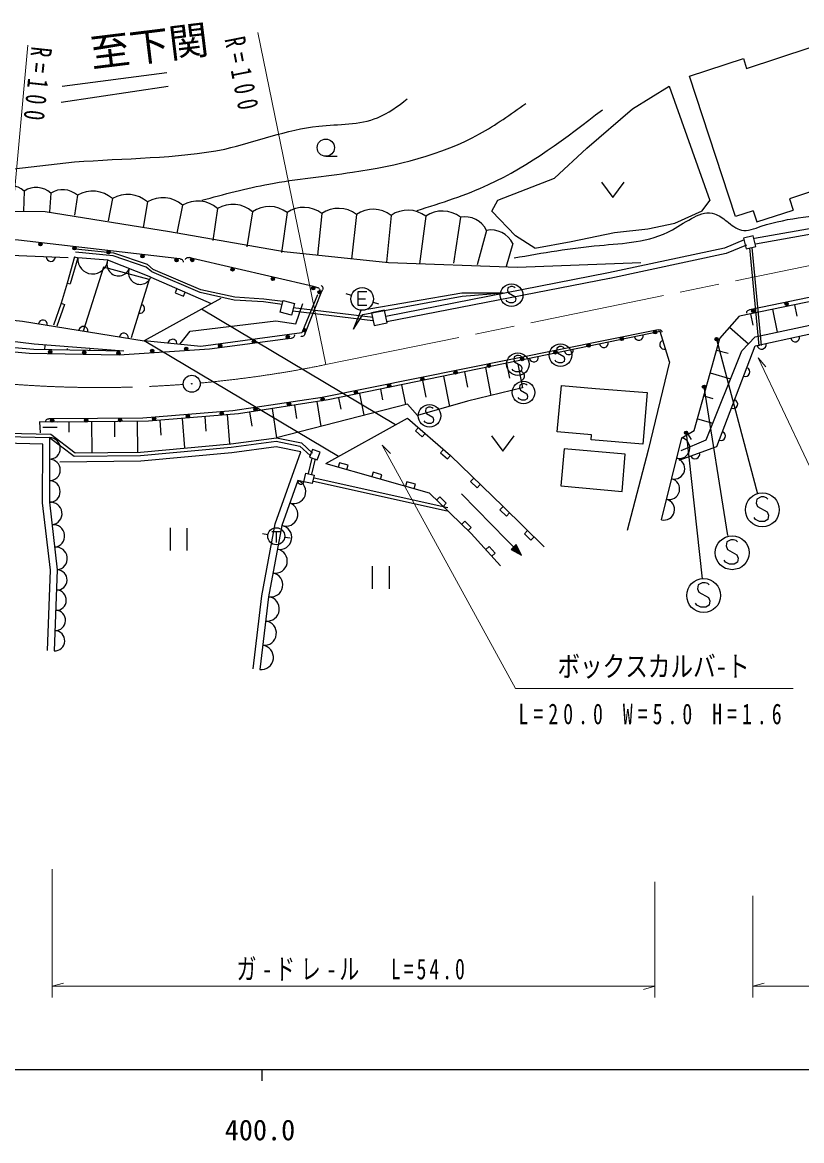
# Model space of a CAD drawing. Units: millimetres, scale not verified. Extents: x 40000 to 680000, y 20000 to 380000.
# Drawn here: x 446822 to 515766, y 198715 to 297665 of the extents above; entities that cross this region are included whole.
import ezdxf
from ezdxf.enums import TextEntityAlignment as Align

# ---------------------------------------------------------------- set-up
doc = ezdxf.new("R2010")
doc.units = ezdxf.units.MM
doc.header["$LTSCALE"] = 1000
doc.linetypes.add('CHAIN', pattern=[18.5, 12, -1.5, 3.5, -1.5])
for name, color, linetype, lineweight in [('M-BGD', 7, 'Continuous', 25), ('M-BMK', 2, 'CHAIN', 13), ('M-BMK-SRVR', 3, 'Continuous', 25), ('M-STR-HTXT', 7, 'Continuous', 13), ('M-STR-STRC', 7, 'Continuous', 25), ('M-TTL-BAND', 7, 'Continuous', 25)]:
    doc.layers.add(name, color=color, linetype=linetype, lineweight=lineweight)
doc.layers.add('M-BMK-HTXT', color=7, linetype='Continuous')
doc.styles.add('ＭＳ ゴシック', font='')
doc.styles.get('ＭＳ ゴシック').set_extended_font_data('MS Gothic')

msp = doc.modelspace()

# ---------------------------------------------------------------- linework, layer by layer
at = {"layer": 'M-BGD'}
for p, q in [((510899, 293594), (516517, 295437)), ((510613, 294467), (510899, 293594)), ((450350, 292009), (459599, 293226)), ((450268, 290617), (459728, 292031)), ((473663, 285818), (474663, 285818)), ((446979, 282742), (446936, 280950)), ((449336, 282553), (449228, 280900)), ((451694, 282364), (451421, 280601)), ((454790, 282073), (454410, 280102)), ((514682, 282056), (515010, 281055)), ((457887, 281782), (457500, 279503)), ((460983, 281491), (460489, 279004)), ((464080, 281200), (463678, 278356)), ((511796, 280001), (515010, 281055)), ((467176, 280909), (466668, 277807)), ((470243, 280829), (469757, 277308)), ((473309, 280748), (472946, 277058)), ((476376, 280668), (475936, 276709)), ((479442, 280588), (479025, 276459)), ((482509, 280507), (481965, 276309)), ((485576, 280427), (484955, 276358)), ((511468, 281002), (509903, 280489)), ((511468, 281002), (511796, 280001)), ((487894, 279260), (487047, 276208)), ((547302, 279309), (510263, 271681)), ((546877, 279596), (511450, 272285)), ((490212, 278094), (489639, 276058)), ((512016, 269054), (511184, 277726)), ((512215, 269073), (511383, 277745)), ((451436, 276915), (450771, 274597)), ((451724, 276832), (451059, 274515)), ((451436, 276915), (451724, 276832)), ((460776, 276729), (460478, 276764)), ((461887, 276785), (461595, 276853)), ((472591, 274284), (461887, 276785)), ((454003, 275995), (452188, 270355)), ((458045, 274917), (454003, 275995)), ((458189, 275127), (463532, 272774)), ((498683, 275500), (478966, 271644)), ((450771, 274597), (450264, 272812)), ((450771, 274597), (451059, 274515)), ((458045, 274917), (456435, 269741)), ((472883, 274216), (472591, 274284)), ((498779, 275009), (479062, 271153)), ((464387, 273234), (457597, 269475)), ((471927, 270357), (473259, 273727)), ((473259, 273727), (473369, 274006)), ((475932, 273485), (475455, 273632)), ((476488, 273190), (477168, 273190)), ((450264, 272812), (449582, 270884)), ((450547, 272712), (449865, 270784)), ((450264, 272812), (450547, 272712)), ((462684, 272313), (479826, 262093)), ((477820, 271243), (470738, 272120)), ((477857, 271541), (470775, 272418)), ((477844, 272898), (478323, 272752)), ((511450, 272285), (511156, 272224)), ((513187, 272283), (513604, 270259)), ((515137, 272684), (515344, 271679)), ((440297, 271941), (446843, 271225)), ((446843, 271225), (457597, 269475)), ((511238, 271881), (511448, 270863)), ((471817, 270078), (471927, 270357)), ((503073, 270451), (502779, 270392)), ((509393, 270682), (511070, 269221)), ((462618, 268970), (457597, 269475)), ((474783, 259258), (457597, 269475)), ((470321, 269677), (470618, 269716)), ((448823, 268690), (448831, 269111)), ((450814, 268653), (450817, 268804)), ((452805, 268617), (452809, 268797)), ((454796, 268580), (454797, 268610)), ((508240, 268668), (509258, 268384)), ((489667, 267519), (489920, 266177)), ((490650, 267426), (491057, 265333)), ((484091, 266368), (484598, 263682)), ((485950, 266752), (486210, 265375)), ((487808, 267136), (488277, 264655)), ((507674, 266639), (509486, 266133)), ((478515, 265217), (478697, 264253)), ((480374, 265601), (480706, 263842)), ((482232, 265985), (482513, 264496)), ((474798, 264450), (474991, 263429)), ((476657, 264834), (477022, 262896)), ((507108, 264609), (507902, 264387)), ((468911, 263495), (469308, 260915)), ((480893, 263890), (469296, 260912)), ((470894, 263800), (471077, 262608)), ((472877, 264105), (473214, 261918)), ((480893, 263890), (481791, 262867)), ((448350, 262311), (448385, 261334)), ((449465, 262575), (449165, 262573)), ((450935, 262307), (450944, 261416)), ((452947, 262328), (452976, 259594)), ((454959, 262350), (454973, 260983)), ((456971, 262371), (457000, 259639)), ((458972, 262463), (459081, 261142)), ((460961, 262627), (461177, 260004)), ((462951, 262791), (463058, 261490)), ((464941, 262955), (465153, 260374)), ((466927, 263189), (467123, 261921)), ((473666, 258627), (480907, 262644)), ((506541, 262579), (507906, 262198)), ((448629, 261846), (449889, 261860)), ((497177, 261156), (494148, 261429)), ((505709, 261237), (505995, 260758)), ((503364, 253649), (505161, 260910)), ((472431, 259100), (472119, 257740)), ((472724, 259033), (472411, 257673)), ((472632, 257351), (484477, 254733)), ((472568, 257058), (484412, 254440)), ((485672, 255954), (490985, 250517)), ((459886, 252924), (459885, 250924)), ((461405, 250923), (461406, 252923)), ((468547, 252322), (468055, 252407)), ((468897, 252615), (469677, 252614)), ((469287, 252614), (469286, 251654)), ((470032, 252112), (470529, 252058)), ((477774, 249538), (477774, 247538)), ((479294, 247538), (479294, 249538))]:
    msp.add_line(p, q, dxfattribs=at)
for points in [[(516517, 295437), (520301, 283899), (514682, 282056)], [(509903, 280489), (505834, 292900), (510613, 294467)], [(488354, 280944), (488899, 281942), (493890, 283892), (496750, 286523), (500789, 290016), (504056, 292012), (507639, 281893)], [(548266, 286261), (543063, 284874), (529245, 282370), (523466, 280644), (511583, 278533)], [(548395, 285778), (543172, 284385), (529361, 281883), (523582, 280157), (511671, 278041)], [(498069, 283524), (499068, 282163), (500069, 283523)], [(492165, 277676), (495387, 278265), (499198, 279081), (502148, 279398), (504553, 279897), (506958, 280985), (507639, 281893)], [(371194, 275770), (377404, 276295), (385246, 277440), (398282, 279344), (402142, 279780), (410594, 280512), (424183, 280823), (442213, 280944), (448828, 280916), (459834, 279154), (469970, 277403), (479210, 276422), (490639, 276002), (501549, 276415)], [(492165, 277676), (490441, 278765), (488354, 280944)], [(460478, 276764), (446485, 278404), (435030, 278575), (406005, 277735)], [(510690, 278409), (508938, 277680), (498683, 275500)], [(386136, 274610), (390826, 275224), (400206, 276529), (409219, 277219), (418983, 277448), (428592, 277600), (438451, 277367), (450885, 276848)], [(469821, 272711), (468146, 272928), (465570, 273090), (462544, 273750), (458270, 275578), (457774, 276017), (454845, 277010), (451509, 277345)], [(469853, 272958), (468170, 273177), (465605, 273338), (462620, 273989), (458405, 275792), (457902, 276238), (454899, 277256), (451533, 277594)], [(510882, 277948), (509088, 277200), (498787, 275011)], [(505116, 259779), (507313, 260722), (510471, 268586), (511657, 269845), (546785, 277333)], [(458189, 275127), (454377, 276632), (451724, 276832)], [(460776, 276729), (460856, 276720), (460904, 276704), (460960, 276668), (460996, 276633), (461021, 276590), (461044, 276527), (461048, 276476), (461045, 276446)], [(461246, 276678), (461255, 276717), (461288, 276771), (461329, 276813), (461389, 276850), (461444, 276868), (461517, 276872), (461595, 276853)], [(504925, 258929), (508275, 260136), (511661, 269028), (546333, 276591)], [(460495, 274112), (460333, 273746), (461066, 273424), (461227, 273790)], [(472883, 274216), (472961, 274198), (473007, 274177), (473059, 274134), (473091, 274096), (473111, 274050), (473127, 273985), (473125, 273934), (473118, 273904)], [(473247, 274376), (473284, 274362), (473333, 274321), (473368, 274275), (473396, 274210), (473406, 274152), (473399, 274080), (473369, 274006)], [(472930, 273558), (471543, 270187), (462618, 268970)], [(476108, 270510), (476794, 272189), (485694, 273732), (489348, 273739)], [(476108, 270510), (476956, 271829), (485746, 273435), (489348, 273739)], [(477288, 273830), (476488, 273830), (476488, 272630), (477288, 272630)], [(310914, 272376), (314491, 270550), (317822, 268335), (321247, 266318), (324908, 264672), (332439, 262207), (340276, 260763), (348195, 260486), (356088, 261257), (379595, 266086), (387476, 267496), (395425, 268763), (403376, 269626), (411360, 270092), (419357, 270232), (427320, 270058), (435285, 269493), (447409, 268389), (455385, 268250), (463373, 268769), (470321, 269677)], [(460780, 269211), (461661, 270352), (469239, 271252), (471007, 270987), (471624, 272788)], [(510913, 271919), (510905, 271958), (510912, 272021), (510931, 272076), (510970, 272135), (511013, 272174), (511078, 272208), (511156, 272224)], [(505161, 260910), (506258, 261564), (508524, 269683), (510263, 271681)], [(455792, 268562), (447853, 269188), (434990, 270742)], [(502779, 270392), (473358, 264471), (465455, 263285), (457489, 262644), (449465, 262575)], [(504078, 267631), (503247, 270319), (490531, 267697)], [(503073, 270451), (503151, 270467), (503202, 270467), (503267, 270449), (503312, 270428), (503349, 270394), (503390, 270342), (503410, 270294), (503416, 270265)], [(455792, 268562), (447828, 268708), (434902, 269825)], [(470884, 270003), (470889, 269963), (470877, 269901), (470853, 269848), (470810, 269792), (470765, 269755), (470698, 269727), (470618, 269716)], [(471817, 270078), (471787, 270004), (471759, 269961), (471709, 269916), (471667, 269890), (471619, 269877), (471552, 269871), (471502, 269880), (471474, 269891)], [(490531, 267697), (473869, 264258), (465936, 263037), (457977, 262382), (449929, 262297), (448350, 262311)], [(504078, 267631), (502194, 259810), (500339, 252694)], [(491057, 265333), (486199, 264148), (481791, 262867)], [(494148, 261429), (494518, 265528), (497518, 265280)], [(497518, 265280), (502100, 264901), (501723, 260345)], [(448867, 262320), (448866, 262360), (448886, 262420), (448915, 262471), (448965, 262521), (449015, 262552), (449085, 262572), (449165, 262573)], [(480907, 262644), (484691, 259343), (489348, 254817), (492994, 251267)], [(449040, 242072), (449311, 249204), (448613, 255162), (448622, 260337), (442782, 260481), (432235, 261558)], [(442827, 261380), (449326, 261220), (451501, 259577), (457271, 259642), (465260, 260384), (469296, 260912), (471514, 260452), (472498, 259560)], [(481857, 261815), (481594, 261514), (482197, 260988), (482460, 261289)], [(442819, 261081), (449223, 260922), (451402, 259276), (457286, 259342), (465294, 260085), (469284, 260608), (471373, 260175), (472297, 259338)], [(449223, 260922), (449214, 255196), (449913, 249227), (449640, 242049)], [(488323, 261081), (489323, 259721), (490323, 261080)], [(501723, 260345), (497142, 260723), (497177, 261156)], [(471446, 259649), (469265, 260101), (465349, 259588), (457312, 258842), (450125, 258762)], [(467229, 240474), (468010, 246932), (469199, 253300), (471446, 259649)], [(484089, 259869), (483826, 259567), (484429, 259042), (484691, 259343)], [(473666, 258627), (482801, 256037), (486521, 252439), (489125, 249569)], [(475538, 258096), (475647, 258481), (474877, 258699), (474768, 258314)], [(478511, 257253), (478620, 257638), (477851, 257856), (477742, 257471)], [(486757, 257335), (486478, 257048), (487052, 256491), (487331, 256778)], [(471724, 257019), (471191, 257131), (469780, 253144), (468604, 246841), (467825, 240402)], [(481485, 256410), (481594, 256795), (480825, 257013), (480715, 256628)], [(484040, 254839), (484318, 255126), (483743, 255683), (483465, 255395)], [(489348, 254817), (489069, 254530), (489642, 253972), (489921, 254259)], [(486261, 252690), (486539, 252977), (485964, 253534), (485686, 253246)], [(491518, 252704), (491239, 252417), (491812, 251859), (492091, 252146)], [(488356, 250417), (488652, 250686), (488114, 251279), (487818, 251010)]]:
    msp.add_lwpolyline(points, dxfattribs=at)
for points in [[(511708, 277842), (511472, 278786), (510627, 278574), (510863, 277630)], [(469624, 272014), (469891, 273049), (470891, 272792), (470625, 271757)], [(478864, 272196), (477724, 271969), (477948, 270838), (479088, 271064)], [(473157, 259641), (472476, 259881), (472233, 259191), (472915, 258951)], [(500167, 259448), (494747, 259932), (494453, 256650), (499874, 256166)], [(472464, 256855), (471724, 257019), (471891, 257776), (472631, 257613)], [(490985, 250517), (490515, 251455), (490057, 251008)], [(490901, 250602), (490500, 251385), (490128, 251021)], [(490817, 250688), (490485, 251314), (490199, 251035)], [(490733, 250774), (490470, 251244), (490269, 251048)], [(490649, 250860), (490455, 251173), (490340, 251061)], [(490537, 250974), (490440, 251103), (490411, 251075)]]:
    msp.add_lwpolyline(points, close=True, dxfattribs=at)
for centre, radius in [((473664, 286578), 760), ((448414, 278027), 150), ((448414, 278027), 90), ((448414, 278027), 30), ((451425, 277674), 150), ((451425, 277674), 90), ((451425, 277674), 30), ((454437, 277321), 150), ((454437, 277321), 90), ((454437, 277321), 30), ((457449, 276968), 150), ((457449, 276968), 90), ((457449, 276968), 30), ((460461, 276615), 150), ((460461, 276615), 90), ((460461, 276615), 30), ((461853, 276639), 150), ((461853, 276639), 90), ((461853, 276639), 30), ((465421, 275805), 150), ((465421, 275805), 90), ((465421, 275805), 30), ((468989, 274972), 150), ((468989, 274972), 90), ((468989, 274972), 30), ((472557, 274138), 150), ((472557, 274138), 90), ((472557, 274138), 30), ((476888, 273190), 1000), ((473119, 273782), 150), ((473119, 273782), 90), ((473119, 273782), 30), ((511480, 272138), 150), ((511480, 272138), 90), ((511480, 272138), 30), ((514432, 272747), 150), ((514432, 272747), 90), ((514432, 272747), 30), ((471787, 270412), 150), ((471787, 270412), 90), ((471787, 270412), 30), ((502808, 270245), 150), ((502808, 270245), 90), ((502808, 270245), 30), ((464319, 269044), 150), ((467310, 269435), 150), ((467310, 269435), 90), ((467310, 269435), 30), ((470302, 269826), 150), ((470302, 269826), 90), ((470302, 269826), 30), ((496924, 269061), 150), ((496924, 269061), 90), ((499866, 269653), 150), ((499866, 269653), 90), ((499866, 269653), 30), ((449282, 268507), 150), ((449282, 268507), 90), ((449282, 268507), 30), ((452299, 268454), 150), ((452299, 268454), 90), ((452299, 268454), 30), ((455315, 268402), 150), ((455315, 268402), 90), ((455315, 268402), 30), ((458313, 268591), 150), ((458313, 268591), 90), ((458313, 268591), 30), ((461324, 268787), 150), ((461324, 268787), 90), ((461324, 268787), 30), ((464319, 269044), 90), ((464319, 269044), 30), ((493982, 268469), 150), ((493982, 268469), 90), ((493982, 268469), 30), ((496924, 269061), 30), ((488098, 267284), 150), ((488098, 267284), 90), ((488098, 267284), 30), ((491040, 267876), 150), ((491040, 267876), 90), ((491040, 267876), 30), ((482214, 266100), 150), ((482214, 266100), 90), ((485156, 266692), 150), ((485156, 266692), 90), ((485156, 266692), 30), ((479272, 265508), 150), ((479272, 265508), 90), ((479272, 265508), 30), ((482214, 266100), 30), ((473388, 264324), 150), ((473388, 264324), 90), ((473388, 264324), 30), ((476330, 264916), 150), ((476330, 264916), 90), ((476330, 264916), 30), ((467445, 263432), 150), ((467445, 263432), 90), ((467445, 263432), 30), ((470413, 263877), 150), ((470413, 263877), 90), ((470413, 263877), 30), ((449466, 262425), 150), ((449466, 262425), 90), ((449466, 262425), 30), ((452467, 262451), 150), ((452467, 262451), 90), ((452467, 262451), 30), ((455468, 262477), 150), ((455468, 262477), 90), ((455468, 262477), 30), ((458476, 262573), 150), ((458476, 262573), 90), ((458476, 262573), 30), ((461468, 262814), 150), ((461468, 262814), 90), ((461468, 262814), 30), ((464459, 263055), 150), ((464459, 263055), 90), ((464459, 263055), 30), ((469287, 252194), 750)]:
    msp.add_circle(centre, radius, dxfattribs=at)
for centre, radius, start, end in [((445674, 281265), 1971, 48.54663, 122.28644), ((448032, 281076), 1971, 48.54663, 122.28644), ((450389, 280887), 1971, 48.54663, 122.28644), ((453039, 280060), 2668, 48.98389, 120.28094), ((456136, 279769), 2668, 48.98389, 120.28094), ((459232, 279478), 2668, 48.98389, 120.28094), ((462329, 279187), 2668, 48.98389, 120.28094), ((465425, 278896), 2668, 48.98389, 120.28094), ((468654, 278767), 2603, 52.38806, 124.60889), ((471721, 278687), 2603, 52.38806, 124.60889), ((474788, 278606), 2603, 52.38806, 124.60889), ((477854, 278526), 2603, 52.38806, 124.60889), ((480921, 278445), 2603, 52.38806, 124.60889), ((483987, 278365), 2603, 52.38806, 124.60889), ((485957, 278298), 2163, 26.41943, 100.15924), ((488275, 277131), 2163, 26.41943, 100.15924), ((449341, 276912), 400, 177.60824, 357.60824), ((453051, 276732), 1330, 175.69378, 355.69378), ((455330, 276256), 1024, 158.45339, 338.45339), ((457236, 275504), 1024, 158.45339, 338.45339), ((457240, 272329), 400, 252.72597, 72.72597), ((448635, 270933), 400, 350.75887, 170.75887), ((452220, 270350), 400, 350.75887, 170.75887), ((455805, 269767), 400, 350.75887, 170.75887), ((460107, 269222), 400, 354.24996, 174.24996), ((498267, 269292), 400, 191.64686, 11.64686), ((501361, 269930), 400, 191.64686, 11.64686), ((503612, 269140), 400, 107.1873, 287.1873), ((512230, 269152), 400, 192.30509, 12.30509), ((515195, 269799), 400, 192.30509, 12.30509), ((495172, 268654), 400, 191.64686, 11.64686), ((492078, 268016), 400, 191.64686, 11.64686), ((490853, 266379), 400, 280.99205, 100.99205), ((510788, 266736), 400, 249.1537, 69.1537), ((453622, 365352), 100000, 274.69281, 274.69287), ((509708, 263899), 400, 249.1537, 69.1537), ((508628, 261063), 400, 249.1537, 69.1537), ((449221, 259968), 954, 269.91031, 89.91031), ((504936, 260003), 935, 256.1004, 76.1004), ((506352, 259443), 400, 199.81389, 19.81389), ((449218, 258059), 954, 269.91031, 89.91031), ((504487, 258187), 935, 256.1004, 76.1004), ((504038, 256372), 935, 256.1004, 76.1004), ((449215, 256151), 954, 269.91031, 89.91031), ((470838, 256134), 1057, 250.51179, 70.51179), ((471457, 257075), 272, 168.10648, 348.10648), ((503588, 254557), 935, 256.1004, 76.1004), ((449330, 254202), 1002, 276.68107, 96.68107), ((470133, 254141), 1057, 250.51179, 70.51179), ((449563, 252212), 1002, 276.68107, 96.68107), ((469584, 252093), 1069, 259.4277, 79.4277), ((449796, 250222), 1002, 276.68107, 96.68107), ((469192, 249992), 1069, 259.4277, 79.4277), ((449879, 248330), 898, 267.82464, 87.82464), ((468800, 247891), 1069, 259.4277, 79.4277), ((449810, 246536), 898, 267.82464, 87.82464), ((468474, 245767), 1081, 263.10511, 83.10511), ((449742, 244741), 898, 267.82464, 87.82464), ((468214, 243621), 1081, 263.10511, 83.10511), ((449674, 242946), 898, 267.82464, 87.82464), ((467955, 241475), 1081, 263.10511, 83.10511)]:
    msp.add_arc(centre, radius, start, end, dxfattribs=at)
for points, knots in [([(402072, 280797), (405173, 281476), (408274, 282156), (411415, 282529), (414110, 282849), (416835, 282944), (419543, 283207), (421509, 283397), (423466, 283676), (425432, 283824), (429994, 284145), (434598, 283777), (439167, 283988), (443262, 284211), (447321, 284937), (451422, 285312), (455878, 285664), (460388, 285595), (464747, 286454), (467501, 287086), (470164, 288165), (473037, 288481), (474808, 288677), (476659, 288582), (478247, 289227), (479185, 289608), (480032, 290248), (480878, 290887)], [0, 0, 0, 0, 1, 1, 1, 2, 2, 2, 3, 3, 3, 4, 4, 4, 5, 5, 5, 6, 6, 6, 7, 7, 7, 8, 8, 8, 9, 9, 9, 9]), ([(462685, 281920), (464660, 282449), (466636, 282979), (468634, 283353), (471074, 283810), (473548, 284037), (476031, 284404), (479935, 284983), (483862, 285910), (487275, 287796), (488697, 288582), (490030, 289534), (491362, 290487)], [0, 0, 0, 0, 1, 1, 1, 2, 2, 2, 3, 3, 3, 4, 4, 4, 4]), ([(481741, 281019), (483893, 281699), (486046, 282378), (488071, 283310), (491698, 284979), (494919, 287458), (498140, 289937)], [0, 0, 0, 0, 1, 1, 1, 2, 2, 2, 2]), ([(490334, 276827), (492855, 277265), (495376, 277703), (497879, 277929), (500048, 278124), (502202, 278160), (504337, 279319), (505621, 280016), (506898, 281119), (508055, 280719), (508427, 280603), (508788, 280342), (509143, 280067), (509568, 279739), (509985, 279384), (510448, 279288), (510987, 279168), (511590, 279414), (512188, 279617), (514711, 280449), (517139, 280537), (519577, 280829), (523801, 281566), (527975, 282577), (532214, 283254), (535444, 283770), (538712, 284091), (541890, 284821), (543984, 285302), (546037, 285960), (548091, 286618)], [0, 0, 0, 0, 1, 1, 1, 2, 2, 2, 3, 3, 3, 4, 4, 4, 5, 5, 5, 6, 6, 6, 7, 7, 7, 8, 8, 8, 9, 9, 9, 10, 10, 10, 10])]:
    msp.add_open_spline(points, degree=3, knots=knots, dxfattribs=at)
at = {"layer": 'M-BMK'}
msp.add_line((473672, 267383), (544909, 281961), dxfattribs=at)
for start, end in [(275.1225, 281.5658), (264.81293, 274.26307)]:
    msp.add_arc((453622, 365352), 100000, start, end, dxfattribs=at)
at = {"layer": 'M-BMK-SRVR'}
for radius in [750, 30]:
    msp.add_circle((461804, 265687), radius, dxfattribs=at)
at = {"layer": 'M-STR-HTXT'}
for p, q in [((473672, 267383), (467657, 296774)), ((444582, 265762), (447294, 295639)), ((511908, 267976), (512590, 267192)), ((478653, 260252), (479379, 259509)), ((449465, 222738), (449465, 211382)), ((502779, 211382), (502779, 221605)), ((511450, 220382), (511450, 211382)), ((449465, 212382), (450465, 212662)), ((449465, 212382), (502779, 212382)), ((502779, 212382), (501779, 212102)), ((511450, 212382), (512450, 212662)), ((511450, 212382), (546422, 212382))]:
    msp.add_line(p, q, dxfattribs=at)
for points in [[(511908, 267976), (520528, 249808), (545878, 249808)], [(478653, 260252), (490444, 238720), (515010, 238720)]]:
    msp.add_lwpolyline(points, dxfattribs=at)
at = {"layer": 'M-STR-STRC'}
for p, q in [((508244, 269632), (511851, 255955)), ((509239, 252247), (507129, 265412)), ((505540, 261351), (506964, 248413))]:
    msp.add_line(p, q, dxfattribs=at)
for points in [[(490426, 274168), (490346, 274248), (490186, 274288), (490026, 274288), (489786, 274168), (489746, 273928), (489826, 273728), (490386, 273408), (490466, 273208), (490426, 272968), (490226, 272848), (489946, 272848), (489706, 272968), (489626, 273088)], [(490970, 268065), (490890, 268145), (490730, 268186), (490570, 268186), (490330, 268066), (490290, 267826), (490370, 267626), (490930, 267305), (491010, 267105), (490970, 266865), (490770, 266746), (490490, 266746), (490250, 266866), (490170, 266986)], [(494752, 268850), (494672, 268930), (494512, 268970), (494352, 268970), (494112, 268850), (494072, 268610), (494152, 268410), (494712, 268090), (494792, 267890), (494751, 267650), (494551, 267530), (494271, 267530), (494031, 267650), (493952, 267770)], [(491485, 265553), (491405, 265633), (491245, 265673), (491085, 265673), (490845, 265553), (490805, 265313), (490885, 265113), (491445, 264793), (491525, 264593), (491485, 264353), (491285, 264233), (491005, 264233), (490765, 264353), (490685, 264473)], [(483165, 263491), (483085, 263571), (482925, 263611), (482765, 263611), (482525, 263491), (482485, 263251), (482565, 263051), (483125, 262731), (483205, 262531), (483165, 262291), (482964, 262171), (482684, 262171), (482445, 262291), (482365, 262411)], [(512772, 255487), (512652, 255607), (512412, 255667), (512172, 255667), (511812, 255487), (511752, 255127), (511872, 254827), (512712, 254347), (512832, 254047), (512772, 253687), (512472, 253507), (512052, 253507), (511692, 253687), (511572, 253867)], [(510104, 251696), (509984, 251816), (509744, 251876), (509504, 251876), (509144, 251696), (509084, 251336), (509204, 251036), (510044, 250556), (510164, 250256), (510104, 249896), (509804, 249716), (509384, 249716), (509024, 249896), (508904, 250076)], [(507577, 247906), (507457, 248026), (507217, 248086), (506977, 248086), (506617, 247906), (506557, 247546), (506677, 247246), (507517, 246766), (507637, 246466), (507577, 246106), (507277, 245926), (506857, 245926), (506497, 246106), (506377, 246286)]]:
    msp.add_lwpolyline(points, dxfattribs=at)
for centre, radius in [((490106, 273528), 1000), ((494432, 268210), 1000), ((508244, 269632), 150), ((508244, 269632), 90), ((508244, 269632), 30), ((490650, 267426), 1000), ((491165, 264913), 1000), ((507129, 265412), 150), ((507129, 265412), 90), ((507129, 265412), 30), ((482845, 262851), 1000), ((505540, 261351), 150), ((505540, 261351), 90), ((505540, 261351), 30), ((512292, 254527), 1500), ((509624, 250736), 1500), ((507097, 246946), 1500)]:
    msp.add_circle(centre, radius, dxfattribs=at)
at = {"layer": 'M-TTL-BAND'}
for p, q in [((40000, 205000), (579000, 205000)), ((468000, 205000), (468000, 204000))]:
    msp.add_line(p, q, dxfattribs=at)

# ---------------------------------------------------------------- texts
at = {"layer": 'M-BMK-HTXT', "style": 'ＭＳ ゴシック'}
msp.add_text('至下関', height=2566, rotation=7, dxfattribs=at).set_placement((453083, 292888), align=Align.BOTTOM_LEFT)
at = {"layer": 'M-STR-HTXT', "style": 'ＭＳ ゴシック', "width": 0.8}
msp.add_text('ボックスカルバ-ト', height=1833, dxfattribs=at).set_placement((494160, 239220), align=Align.BOTTOM_LEFT)
at = {"layer": 'M-STR-HTXT', "char_height": 1833, "attachment_point": 7, "style": 'ＭＳ ゴシック'}
for insert, rotation in [((464671, 296184), 281.2), ((447604, 295574), 263.9)]:
    msp.add_mtext('\\T1.61;\\W0.7;R=100', dxfattribs=dict(at, insert=insert, rotation=rotation))
for s, insert in [('\\T1.51;\\W0.7;L=20.0\\~W=5.0\\~H=1.6', (490718, 235530)), ('\\T1.3;\\W0.7;ガ-ドレ-ル\u3000L=54.0', (465780, 212882))]:
    msp.add_mtext(s, dxfattribs=dict(at, insert=insert))
at = {"layer": 'M-TTL-BAND', "style": 'ＭＳ ゴシック'}
msp.add_text('400.0', height=1833, dxfattribs=at).set_placement((467844, 198195), align=Align.BOTTOM_CENTER)

doc.saveas('drawing.dxf')
